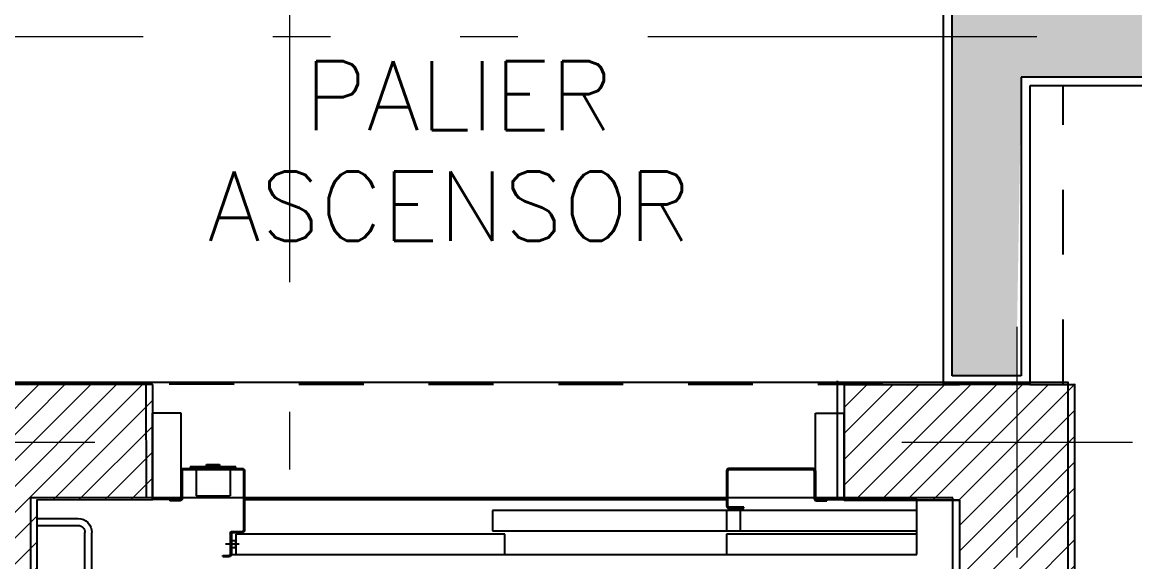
# Model space of a CAD drawing. Header units: metres. Extents: x 219 to 707, y -561 to -17.
# Drawn here: x 357.981 to 359.911, y -280.973 to -280.037 of the extents above; entities that cross this region are included whole.
import ezdxf

# ---------------------------------------------------------------- set-up
doc = ezdxf.new("R2010")
doc.units = ezdxf.units.M
for name, pattern in [('CYPE_RAYA', [0.225, 0.1125, -0.1125]), ('CYPE_RAYAPUNTOPUNTO', [0.45, 0.225, -0.075, 0, -0.075, 0, -0.075]), ('HIDDEN', [0.375, 0.25, -0.125])]:
    doc.linetypes.add(name, pattern=pattern)
for name, color, linetype in [('A-ASCENSORES', 1, 'Continuous'), ('A-Muros', 4, 'Continuous'), ('A-Proyección', 1, 'HIDDEN'), ('A-Revoques', 1, 'Continuous'), ('A-Texto', 3, 'Continuous'), ('Dr Ejes en bloque', 4, 'Continuous'), ('DR SOLAPE PILARES', 7, 'Continuous'), ('TCOTA', 1, 'Continuous')]:
    doc.layers.add(name, color=color, linetype=linetype)
for name, color, linetype, lineweight in [('COTAS_REPLANTEO', 7, 'CYPE_RAYAPUNTOPUNTO', 0), ('PILAR_EJES', 1, 'Continuous', 0), ('PILAR_HORMIGON', 5, 'Continuous', 20)]:
    doc.layers.add(name, color=color, linetype=linetype, lineweight=lineweight)
doc.layers.add('M1-Muro Común 20', color=12, linetype='Continuous', transparency=0.5)
doc.styles.add('T12', font='romans.shx', dxfattribs={"height": 0.12})

# ---------------------------------------------------------------- blocks, each defined once
blk = doc.blocks.new('ASCENSOR PT')
for p, q in [((1.515, 0.7714), (1.515, 0.4194)), ((1.527, 0.7714), (1.527, 0.4194)), ((1.2755, 0.4575), (0.0843, 0.4575)), ((0.0843, 0.4575), (0.0843, 0.3625)), ((0.4143, 0.4575), (0.0843, 0.4575)), ((0.0843, 0.4575), (0.0843, 0.4225)), ((0.4143, 0.4225), (0.4143, 0.4575)), ((1.2651, 0.4575), (0.799, 0.4575)), ((0.799, 0.4575), (0.799, 0.4225)), ((1.2651, 0.4225), (1.2651, 0.4575)), ((1.2651, 0.4449), (1.2651, 0.4349)), ((1.2661, 0.4459), (1.2731, 0.4459)), ((1.2731, 0.4213), (1.2731, 0.4575)), ((1.275, 0.4213), (1.275, 0.4575)), ((1.2881, 0.4613), (1.2769, 0.4613)), ((1.2881, 0.4594), (1.2769, 0.4594)), ((1.2881, 0.4613), (1.2881, 0.4594)), ((1.2596, 0.4399), (1.283, 0.4399)), ((1.2661, 0.4339), (1.2731, 0.4339)), ((0.0843, 0.4225), (0.4143, 0.4225)), ((0.4143, 0.4165), (0.0843, 0.4165)), ((0.0843, 0.4165), (0.0843, 0.3815)), ((0.8201, 0.4165), (0.3901, 0.4165)), ((0.3901, 0.4165), (0.3901, 0.3815)), ((0.4143, 0.3815), (0.4143, 0.4165)), ((0.799, 0.4225), (1.2651, 0.4225)), ((0.8201, 0.3815), (0.8201, 0.4165)), ((1.2501, 0.3122), (1.2501, 0.4156)), ((1.252, 0.3122), (1.252, 0.4156)), ((1.2712, 0.4194), (1.2539, 0.4194)), ((1.2712, 0.4175), (1.2539, 0.4175)), ((1.61, 0.4074), (1.539, 0.4074)), ((1.61, 0.3954), (1.539, 0.3954)), ((0.0843, 0.3815), (0.4143, 0.3815)), ((0.4102, 0.3775), (0.384, 0.3775)), ((0.384, 0.3775), (0.384, 0.3756)), ((0.4102, 0.3775), (0.384, 0.3775)), ((0.384, 0.3775), (0.384, 0.3756)), ((0.384, 0.3756), (0.4102, 0.3756)), ((0.384, 0.3756), (0.4102, 0.3756)), ((0.3901, 0.3815), (0.8201, 0.3815)), ((0.4121, 0.3737), (0.4121, 0.3123)), ((0.4121, 0.3737), (0.4121, 0.3123)), ((0.414, 0.3123), (0.414, 0.3737)), ((0.414, 0.3123), (0.414, 0.3737)), ((0.2101, 0.3625), (0.0843, 0.3625)), ((0.2601, 0.3625), (0.2101, 0.3625)), ((0.2101, 0.3625), (0.2101, 0.2125)), ((0.2601, 0.3625), (0.2101, 0.3625)), ((0.2101, 0.3625), (0.2101, 0.2125)), ((0.2582, 0.3645), (0.2401, 0.3645)), ((0.2401, 0.3645), (0.2401, 0.3626)), ((0.2582, 0.3645), (0.2401, 0.3645)), ((0.2401, 0.3645), (0.2401, 0.3626)), ((0.2401, 0.3626), (0.2582, 0.3626)), ((0.2401, 0.3626), (0.2582, 0.3626)), ((0.2601, 0.3625), (0.2601, 0.2125)), ((0.2601, 0.3625), (0.2601, 0.2125)), ((0.2601, 0.3123), (0.2601, 0.3607)), ((0.2601, 0.3123), (0.2601, 0.3607)), ((0.262, 0.3123), (0.262, 0.3607)), ((0.262, 0.3123), (0.262, 0.3607)), ((1.2501, 0.3625), (0.414, 0.3625)), ((1.3341, 0.3561), (1.2751, 0.3561)), ((1.2751, 0.3084), (1.2751, 0.3561)), ((1.3341, 0.3084), (1.3341, 0.3561)), ((1.3582, 0.3122), (1.3582, 0.3606)), ((1.3601, 0.3625), (1.3601, 0.2125)), ((1.3601, 0.3625), (1.4101, 0.3625)), ((1.3601, 0.3122), (1.3601, 0.3606)), ((1.362, 0.3644), (1.3801, 0.3644)), ((1.362, 0.3625), (1.3801, 0.3625)), ((1.3801, 0.3625), (1.3801, 0.3644)), ((1.4101, 0.3625), (1.4101, 0.2125)), ((0.4102, 0.3104), (0.2639, 0.3104)), ((0.4102, 0.3104), (0.2639, 0.3104)), ((1.3051, 0.3103), (1.2539, 0.3103)), ((1.3563, 0.3103), (1.3051, 0.3103)), ((1.3051, 0.3084), (1.3051, 0.3103)), ((0.2639, 0.3085), (0.4102, 0.3085)), ((0.2639, 0.3085), (0.4102, 0.3085)), ((1.3563, 0.3084), (1.2539, 0.3084)), ((1.2656, 0.3084), (1.2656, 0.3055)), ((1.2656, 0.3084), (1.3446, 0.3084)), ((1.2656, 0.3055), (1.3446, 0.3055)), ((1.3341, 0.3084), (1.2751, 0.3084)), ((1.2938, 0.3055), (1.3165, 0.3055)), ((1.2938, 0.3017), (1.2938, 0.3055)), ((1.3165, 0.3017), (1.2938, 0.3017)), ((1.3165, 0.3055), (1.3165, 0.3017)), ((1.3446, 0.3055), (1.3446, 0.3084)), ((0.2601, 0.2125), (0.2101, 0.2125)), ((0.2601, 0.2125), (0.2101, 0.2125)), ((1.3601, 0.2125), (1.4101, 0.2125))]:
    blk.add_line(p, q)
at = {"extrusion": (0, 0, -1)}
for centre, major_axis, start_param, end_param in [((1.2661, 0.4449), (-0.000707, 0.000707), 5.497787, 7.068583), ((1.2769, 0.4575), (0.00269, 0.00269), 3.926991, 5.497787), ((1.2769, 0.4575), (0.00134, 0.00134), 3.926991, 5.497787), ((1.2661, 0.4349), (-0.000707, 0.000707), 3.926991, 5.497787), ((1.2539, 0.4156), (-0.00269, 0.00269), 5.497787, 7.068583), ((1.2539, 0.4156), (-0.00134, 0.00134), 5.497787, 7.068583), ((1.2712, 0.4213), (0.00269, 0.00269), 0.785398, 2.356194), ((1.2712, 0.4213), (0.00134, 0.00134), 0.785398, 2.356194), ((1.539, 0.4194), (0.017, 0.017), 2.356194, 3.926991), ((1.539, 0.4194), (0.00849, 0.00849), 2.356194, 3.926991), ((1.362, 0.3606), (0.00269, 0.00269), 3.926991, 5.497787), ((1.362, 0.3606), (-0.00134, 0.00134), 5.497787, 7.068583), ((1.2539, 0.3122), (0.00269, 0.00269), 2.356194, 3.926991), ((1.2539, 0.3122), (-0.00134, 0.00134), 3.926991, 5.497787), ((1.3563, 0.3122), (0.00269, 0.00269), 0.785398, 2.356194), ((1.3563, 0.3122), (0.00134, 0.00134), 0.785398, 2.356194)]:
    blk.add_ellipse(centre, major_axis=major_axis, ratio=1, start_param=start_param, end_param=end_param, dxfattribs=at)
for centre, major_axis, start_param, end_param in [((0.4102, 0.3737), (-0.00269, 0.00269), 3.926991, 5.497787), ((0.4102, 0.3737), (-0.00269, 0.00269), 3.926991, 5.497787), ((0.4102, 0.3737), (0.00134, 0.00134), 5.497787, 7.068583), ((0.4102, 0.3737), (0.00134, 0.00134), 5.497787, 7.068583), ((0.2582, 0.3607), (-0.00269, 0.00269), 3.926991, 5.497787), ((0.2582, 0.3607), (0.00269, 0.00269), 5.497787, 7.068583), ((0.2582, 0.3607), (0.00134, 0.00134), 5.497787, 7.068583), ((0.2582, 0.3607), (-0.00134, 0.00134), 3.926991, 5.497787), ((0.2639, 0.3123), (-0.00269, 0.00269), 0.785398, 2.356194), ((0.2639, 0.3123), (-0.00269, 0.00269), 0.785398, 2.356194), ((0.2639, 0.3123), (-0.00134, 0.00134), 0.785398, 2.356194), ((0.2639, 0.3123), (-0.00134, 0.00134), 0.785398, 2.356194), ((0.4102, 0.3123), (0.00134, 0.00134), 3.926991, 5.497787), ((0.4102, 0.3123), (0.00269, 0.00269), 3.926991, 5.497787), ((0.4102, 0.3123), (-0.00134, 0.00134), 2.356194, 3.926991), ((0.4102, 0.3123), (0.00269, 0.00269), 3.926991, 5.497787)]:
    blk.add_ellipse(centre, major_axis=major_axis, ratio=1, start_param=start_param, end_param=end_param)
blk = doc.blocks.new('Ejes del pilar')
at = {"layer": 'PILAR_EJES'}
for p, q in [((0, -0.5), (0, 0.5)), ((-0.5, 0), (0.5, 0))]:
    blk.add_line(p, q, dxfattribs=at)
blk = doc.blocks.new('estructura azotea')
at = {"color": 5}
blk.add_lwpolyline([(-1.5885, 1.9965), (-1.9884, 1.9966), (-1.9885, -0.0033), (0.0115, -0.0032), (0.0113, 1.9964), (-0.3888, 1.9958), (-0.3885, 1.796), (-0.1887, 1.796), (-0.1887, 0.1965), (-1.7884, 0.1965), (-1.7884, 1.7964), (-1.5879, 1.797), (-1.5879, 1.9965)], dxfattribs=at)
at = {"layer": 'PILAR_EJES', "xscale": 0.4, "yscale": 0.4}
blk.add_blockref('Ejes del pilar', (-0.0888, 1.8966), dxfattribs=at)
at = {"layer": 'PILAR_HORMIGON', "xscale": 0.4, "yscale": 0.4}
blk.add_blockref('Ejes del pilar', (-1.8885, 1.8969), dxfattribs=at)
blk = doc.blocks.new('A$C2c186234')
at = {"layer": 'A-Proyección', "linetype": 'CYPE_RAYA'}
blk.add_lwpolyline([(-3.0369, 2.2498), (-0.0211, 0.0013), (1.9795, 0.0004), (1.9796, 0.5189), (5.6937, 0.5188), (5.6937, 5.0412), (0.4839, 5.0412), (0.4844, 4.4271), (-3.0303, 4.4244)], close=True, dxfattribs=at)
blk = doc.blocks.new('DSADADASDAS')
at = {"layer": 'COTAS_REPLANTEO', "ltscale": 3}
for p, q in [((132.7277, 125.9327, -0.525), (132.7277, 146.4778, -0.525)), ((110.0984, 134.1088, -0.525), (141.6696, 134.1088, -0.525))]:
    blk.add_line(p, q, dxfattribs=at)
at = {"layer": 'DR SOLAPE PILARES'}
for p, q in [((133.6779, 133.3083, -0.525), (133.6776, 133.5115, -0.525)), ((132.4779, 133.5088, -0.525), (132.4785, 133.3086, -0.525))]:
    blk.add_line(p, q, dxfattribs=at)
at = {"layer": 'DR SOLAPE PILARES', "elevation": -0.525}
for points in [[(132.0779, 131.5089), (134.0779, 131.5088), (134.0778, 133.5086), (132.0781, 133.5089)], [(133.8778, 133.3086), (132.2781, 133.3086), (132.2781, 131.7089), (133.8778, 131.7088)]]:
    blk.add_lwpolyline(points, close=True, dxfattribs=at)

msp = doc.modelspace()

# ---------------------------------------------------------------- hatches: boundary and pattern name
at = {"layer": 'M1-Muro Común 20', "transparency": 33554687}
h = msp.add_hatch(color=256, dxfattribs=at)
h.dxf.hatch_style = 1
h.paths.add_polyline_path([(359.7146, -278.1822), (359.7785, -278.1822), (359.7785, -278.0622), (359.5944, -278.0622), (359.5944, -280.6503), (359.707, -280.6503), (359.707, -280.5653), (359.7144, -280.132), (360.9196, -280.132), (360.9196, -280.6967), (361.7895, -280.6967), (361.7896, -280.1321), (363.0564, -280.1322), (363.0564, -279.4122), (362.9364, -279.4122), (362.9364, -280.0122), (359.7146, -280.0122)])
h.paths.add_polyline_path([(361.0546, -280.1321), (361.6546, -280.1321), (361.6545, -280.5617), (361.0546, -280.5617), (361.0546, -280.2637), (361.0537, -280.2633), (361.0546, -280.2633)], flags=16)
h.paths.add_polyline_path([(363.0564, -277.4622), (362.9364, -277.4622), (362.9364, -278.0622), (360.9644, -278.0622), (360.9644, -277.9122), (360.8444, -277.9122), (360.8444, -278.0622), (360.7085, -278.0622), (360.7085, -278.1822), (362.9364, -278.1822), (362.9364, -278.7822), (363.0564, -278.7822)])
h.paths.add_polyline_path([(363.0564, -276.0948), (360.7712, -276.0948), (360.7712, -276.1837), (360.7712, -276.2148), (360.8444, -276.2148), (360.8444, -276.9822), (360.9644, -276.9822), (360.9644, -276.2148), (362.9364, -276.2148), (362.9364, -276.8322), (363.0564, -276.8322)])
at = {"layer": 'PILAR_HORMIGON'}
h = msp.add_hatch(dxfattribs=at)
h.set_pattern_fill('ANSI31', color=1, scale=0.01)
h.paths.add_polyline_path([(364.9103, -284.1255), (364.9103, -284.3255), (365.0303, -284.3255), (365.0303, -284.1255)])
h.paths.add_polyline_path([(365.4256, -276.9187), (365.4256, -277.1187), (365.5456, -277.1187), (365.5456, -276.9187)])
h.paths.add_polyline_path([(365.4115, -280.0763), (365.4115, -280.2763), (365.5315, -280.2763), (365.5315, -280.0763)])
h.paths.add_polyline_path([(364.9103, -280.1563), (364.9103, -280.3563), (365.0303, -280.3563), (365.0303, -280.1563)])
h.paths.add_polyline_path([(365.4106, -273.761), (365.4106, -273.961), (365.5306, -273.961), (365.5306, -273.761)])
h.paths.add_polyline_path([(364.9103, -273.6781), (364.9103, -273.8781), (365.0303, -273.8781), (365.0303, -273.6781)])
h.paths.add_polyline_path([(361.5303, -270.461), (361.7303, -270.461), (361.7303, -270.341), (361.5303, -270.341)])
h.paths.add_polyline_path([(364.8303, -270.461), (365.0303, -270.461), (365.0303, -270.341), (364.8303, -270.341)])
h.paths.add_polyline_path([(361.7226, -284.2054), (361.5226, -284.2054), (361.5226, -284.3254), (361.7226, -284.3254)])
h.paths.add_polyline_path([(343.9796, -284.2039), (343.7796, -284.2039), (343.7796, -284.3239), (343.9796, -284.3239)])
h.paths.add_polyline_path([(341.4445, -284.2039), (341.2445, -284.2039), (341.2445, -284.3239), (341.4445, -284.3239)])
h.paths.add_polyline_path([(359.4073, -280.6654), (359.4073, -280.8649), (359.6072, -280.8649), (359.6072, -282.4654), (358.0073, -282.4654), (358.0073, -280.8649), (358.2079, -280.8649), (358.2079, -280.6654), (357.8075, -280.6654), (357.8075, -282.6648), (359.8071, -282.6648), (359.8071, -280.6654)])

# ---------------------------------------------------------------- linework, layer by layer
at = {"layer": 'A-Muros'}
for p, q in [((359.5944, -280.6503, 0), (359.5944, -278.0622, 0)), ((360.9196, -280.132, 0), (359.7144, -280.132, 0)), ((359.7144, -280.132, 0), (359.7144, -280.6503, 0)), ((359.7144, -280.6503, 0), (359.5944, -280.6503, 0))]:
    msp.add_line(p, q, dxfattribs=at)
at = {"layer": 'A-Revoques', "transparency": 33554687}
for p, q in [((359.5794, -280.6653, 0), (359.5794, -278.0472, 0)), ((360.9046, -280.1472), (359.7294, -280.147, 0)), ((359.7294, -280.147, 0), (359.7294, -280.6653, 0)), ((359.7294, -280.6653, 0), (359.5794, -280.6653, 0))]:
    msp.add_line(p, q, dxfattribs=at)
at = {"layer": 'PILAR_HORMIGON'}
msp.add_lwpolyline([(359.4073, -280.6654), (359.4073, -280.8649), (359.6072, -280.8649), (359.6072, -282.4654), (358.0073, -282.4654), (358.0073, -280.8649), (358.2079, -280.8649), (358.2079, -280.6654), (357.8075, -280.6654), (357.8075, -282.6648), (359.8071, -282.6648), (359.8071, -280.6654)], close=True, dxfattribs=at)
at = {"layer": 'TCOTA', "elevation": 0}
msp.add_lwpolyline([(359.7294, -280.6653), (359.8072, -280.6656)], dxfattribs=at)

# ---------------------------------------------------------------- block references
msp.add_blockref('A$C2c186234', (357.8075, -280.6654))
at = {"layer": 'A-ASCENSORES', "rotation": 180}
msp.add_blockref('ASCENSOR PT', (359.6173, -280.5024), dxfattribs=at)
at = {"layer": 'Dr Ejes en bloque'}
msp.add_blockref('DSADADASDAS', (225.7179, -414.1705, 0.525), dxfattribs=at)
at = {"layer": 'TCOTA'}
msp.add_blockref('estructura azotea', (359.7958, -282.6619), dxfattribs=at)

# ---------------------------------------------------------------- texts
at = {"layer": 'A-Texto', "style": 'T12'}
msp.add_text('PALIER ', height=0.12, dxfattribs=at).set_placement((358.4708, -280.2243, 0))
at = {"layer": 'A-Texto', "insert": (358.3026, -280.2959, 0), "char_height": 0.12, "width": 0.954, "attachment_point": 1, "style": 'T12'}
msp.add_mtext('ASCENSOR', dxfattribs=at)

doc.saveas('drawing.dxf')
